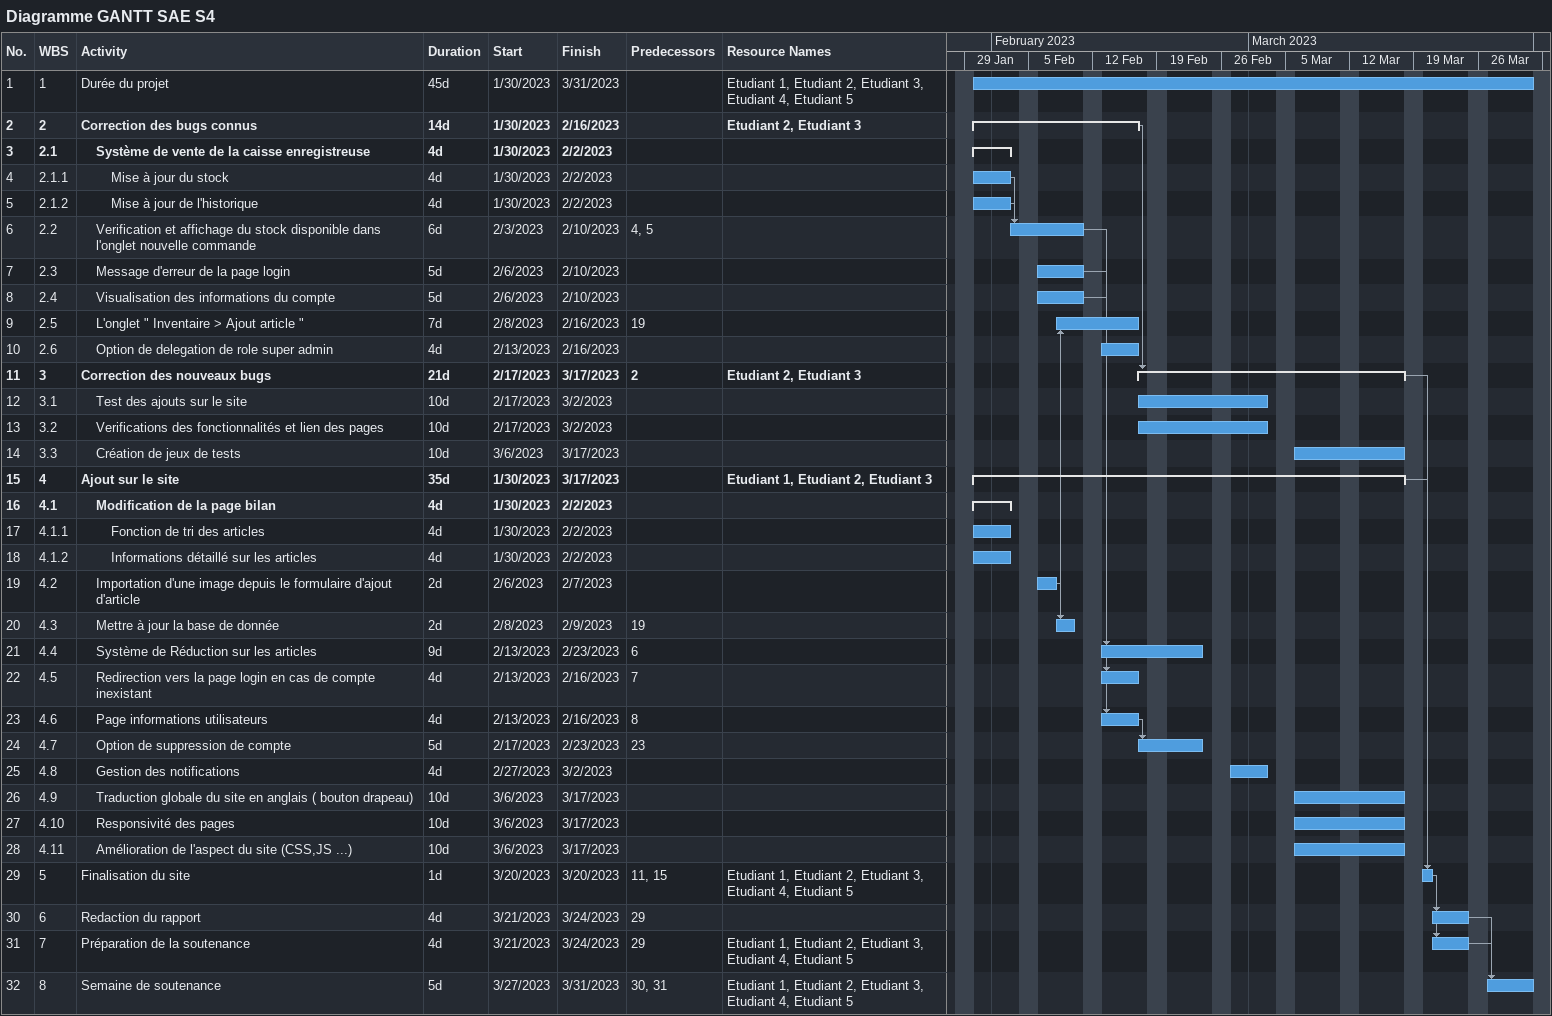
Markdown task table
Diagramme GANTT SAE S4

| ID | WBS | Task | Duration | Start | Finish | Predecessors | Resources |
|---|---|---|---|---|---|---|---|
| 1 | 1 | Durée du projet | 45d | 2023-01-30 | 2023-03-31 |  | Etudiant 1, Etudiant 2, Etudiant 3, Etudiant 4, Etudiant 5 |
| 2 | 2 | **Correction des bugs connus** | 14d | 2023-01-30 | 2023-02-16 |  | Etudiant 2, Etudiant 3 |
| 3 | 2.1 | **Système de vente de la caisse enregistreuse** | 4d | 2023-01-30 | 2023-02-02 |  |  |
| 4 | 2.1.1 | Mise à jour du stock | 4d | 2023-01-30 | 2023-02-02 |  |  |
| 5 | 2.1.2 | Mise à jour de l'historique | 4d | 2023-01-30 | 2023-02-02 |  |  |
| 6 | 2.2 | Verification et affichage du stock disponible dans l'onglet nouvelle commande | 6d | 2023-02-03 | 2023-02-10 | 4, 5 |  |
| 7 | 2.3 | Message d'erreur de la page login | 5d | 2023-02-06 | 2023-02-10 |  |  |
| 8 | 2.4 | Visualisation des informations du compte | 5d | 2023-02-06 | 2023-02-10 |  |  |
| 9 | 2.5 | L'onglet " Inventaire > Ajout article " | 7d | 2023-02-08 | 2023-02-16 | 19 |  |
| 10 | 2.6 | Option de delegation de role super admin | 4d | 2023-02-13 | 2023-02-16 |  |  |
| 11 | 3 | **Correction des nouveaux bugs** | 21d | 2023-02-17 | 2023-03-17 | 2 | Etudiant 2, Etudiant 3 |
| 12 | 3.1 | Test des ajouts sur le site | 10d | 2023-02-17 | 2023-03-02 |  |  |
| 13 | 3.2 | Verifications des fonctionnalités et lien des pages | 10d | 2023-02-17 | 2023-03-02 |  |  |
| 14 | 3.3 | Création de jeux de tests | 10d | 2023-03-06 | 2023-03-17 |  |  |
| 15 | 4 | **Ajout sur le site** | 35d | 2023-01-30 | 2023-03-17 |  | Etudiant 1, Etudiant 2, Etudiant 3 |
| 16 | 4.1 | **Modification de la page bilan** | 4d | 2023-01-30 | 2023-02-02 |  |  |
| 17 | 4.1.1 | Fonction de tri des articles | 4d | 2023-01-30 | 2023-02-02 |  |  |
| 18 | 4.1.2 | Informations détaillé sur les articles | 4d | 2023-01-30 | 2023-02-02 |  |  |
| 19 | 4.2 | Importation d'une image depuis le formulaire d'ajout d'article | 2d | 2023-02-06 | 2023-02-07 |  |  |
| 20 | 4.3 | Mettre à jour la base de donnée | 2d | 2023-02-08 | 2023-02-09 | 19 |  |
| 21 | 4.4 | Système de Réduction sur les articles | 9d | 2023-02-13 | 2023-02-23 | 6 |  |
| 22 | 4.5 | Redirection vers la page login en cas de compte inexistant | 4d | 2023-02-13 | 2023-02-16 | 7 |  |
| 23 | 4.6 | Page informations utilisateurs | 4d | 2023-02-13 | 2023-02-16 | 8 |  |
| 24 | 4.7 | Option de suppression de compte | 5d | 2023-02-17 | 2023-02-23 | 23 |  |
| 25 | 4.8 | Gestion des notifications | 4d | 2023-02-27 | 2023-03-02 |  |  |
| 26 | 4.9 | Traduction globale du site en anglais ( bouton drapeau) | 10d | 2023-03-06 | 2023-03-17 |  |  |
| 27 | 4.10 | Responsivité des pages | 10d | 2023-03-06 | 2023-03-17 |  |  |
| 28 | 4.11 | Amélioration de l'aspect du site (CSS,JS ...) | 10d | 2023-03-06 | 2023-03-17 |  |  |
| 29 | 5 | Finalisation du site | 1d | 2023-03-20 | 2023-03-20 | 11, 15 | Etudiant 1, Etudiant 2, Etudiant 3, Etudiant 4, Etudiant 5 |
| 30 | 6 | Redaction du rapport | 4d | 2023-03-21 | 2023-03-24 | 29 |  |
| 31 | 7 | Préparation de la soutenance | 4d | 2023-03-21 | 2023-03-24 | 29 | Etudiant 1, Etudiant 2, Etudiant 3, Etudiant 4, Etudiant 5 |
| 32 | 8 | Semaine de soutenance | 5d | 2023-03-27 | 2023-03-31 | 30, 31 | Etudiant 1, Etudiant 2, Etudiant 3, Etudiant 4, Etudiant 5 |
